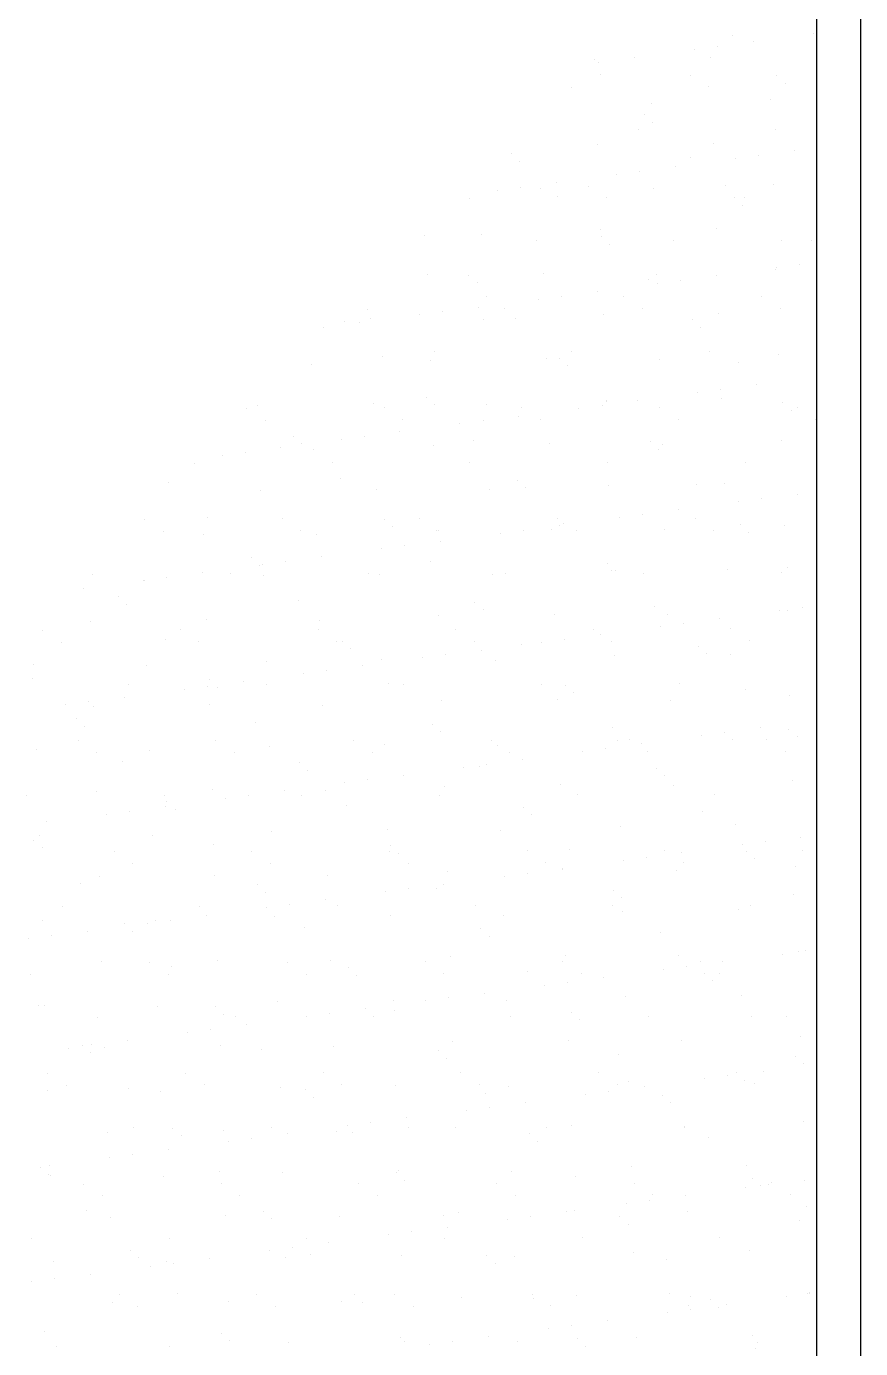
# Model space of a CAD drawing. Header units: inches. Extents: x 8.4 to 50.9, y 14.4 to 39.2.
# Drawn here: x 10.3591 to 10.4534, y 26.0485 to 26.198 of the extents above; entities that cross this region are included whole.
import ezdxf

# ---------------------------------------------------------------- set-up
doc = ezdxf.new("R2010")
doc.units = ezdxf.units.IN
doc.header["$MEASUREMENT"] = 0
doc.layers.add('02', color=2, linetype='Continuous')

msp = doc.modelspace()

# ---------------------------------------------------------------- linework, layer by layer
at = {"layer": '02'}
for p, q in [((10.4534, 26.848), (10.4534, 25.7465)), ((10.4484, 26.34505), (10.4484, 25.7515)), ((10.43896, 26.197), (10.43896, 26.197)), ((10.44131, 26.1963), (10.44131, 26.1963)), ((10.4481, 26.19719), (10.4481, 26.19719)), ((10.42335, 26.19432), (10.42335, 26.19432)), ((10.42785, 26.19452), (10.42785, 26.19452)), ((10.43464, 26.19542), (10.43464, 26.19542)), ((10.43644, 26.19449), (10.43644, 26.19449)), ((10.43724, 26.19576), (10.43724, 26.19576)), ((10.42378, 26.19399), (10.42378, 26.19399)), ((10.42393, 26.19261), (10.42393, 26.19261)), ((10.43412, 26.19255), (10.43412, 26.19255)), ((10.44394, 26.19244), (10.44394, 26.19244)), ((10.44486, 26.1916), (10.44486, 26.1916)), ((10.42066, 26.19118), (10.42066, 26.19118)), ((10.43623, 26.19121), (10.43623, 26.19121)), ((10.4432, 26.1898), (10.4432, 26.1898)), ((10.4297, 26.18931), (10.4297, 26.18931)), ((10.42891, 26.18805), (10.42891, 26.18805)), ((10.42983, 26.18721), (10.42983, 26.18721)), ((10.42825, 26.18634), (10.42825, 26.18634)), ((10.44382, 26.18637), (10.44382, 26.18637)), ((10.42367, 26.18469), (10.42367, 26.18469)), ((10.43675, 26.18485), (10.43675, 26.18485)), ((10.44592, 26.18396), (10.44592, 26.18396)), ((10.41388, 26.18366), (10.41388, 26.18366)), ((10.4148, 26.18282), (10.4148, 26.18282)), ((10.43418, 26.18322), (10.43418, 26.18322)), ((10.43925, 26.18308), (10.43925, 26.18308)), ((10.44185, 26.18342), (10.44185, 26.18342)), ((10.42579, 26.18131), (10.42579, 26.18131)), ((10.42839, 26.18165), (10.42839, 26.18165)), ((10.43246, 26.18219), (10.43246, 26.18219)), ((10.41233, 26.17954), (10.41233, 26.17954)), ((10.41494, 26.17988), (10.41494, 26.17988)), ((10.41722, 26.17974), (10.41722, 26.17974)), ((10.419, 26.18041), (10.419, 26.18041)), ((10.42259, 26.18), (10.42259, 26.18)), ((10.43001, 26.17968), (10.43001, 26.17968)), ((10.43816, 26.18003), (10.43816, 26.18003)), ((10.44352, 26.18017), (10.44352, 26.18017)), ((10.40912, 26.17863), (10.40912, 26.17863)), ((10.41915, 26.17883), (10.41915, 26.17883)), ((10.42469, 26.17866), (10.42469, 26.17866)), ((10.43916, 26.17866), (10.43916, 26.17866)), ((10.44026, 26.17869), (10.44026, 26.17869)), ((10.44008, 26.17782), (10.44008, 26.17782)), ((10.42398, 26.17505), (10.42398, 26.17505)), ((10.43707, 26.17522), (10.43707, 26.17522)), ((10.40412, 26.17445), (10.40412, 26.17445)), ((10.41048, 26.17457), (10.41048, 26.17457)), ((10.41671, 26.1738), (10.41671, 26.1738)), ((10.42412, 26.17427), (10.42412, 26.17427)), ((10.42505, 26.17343), (10.42505, 26.17343)), ((10.43228, 26.17382), (10.43228, 26.17382)), ((10.44443, 26.17383), (10.44443, 26.17383)), ((10.44785, 26.17385), (10.44785, 26.17385)), ((10.44383, 26.17053), (10.44383, 26.17053)), ((10.44386, 26.17074), (10.44386, 26.17074)), ((10.44646, 26.17108), (10.44646, 26.17108)), ((10.40445, 26.16994), (10.40445, 26.16994)), ((10.40909, 26.16989), (10.40909, 26.16989)), ((10.41002, 26.16904), (10.41002, 26.16904)), ((10.41754, 26.17011), (10.41754, 26.17011)), ((10.4294, 26.16944), (10.4294, 26.16944)), ((10.43033, 26.17005), (10.43033, 26.17005)), ((10.4304, 26.16897), (10.4304, 26.16897)), ((10.433, 26.16931), (10.433, 26.16931)), ((10.43707, 26.16985), (10.43707, 26.16985)), ((10.41105, 26.16745), (10.41105, 26.16745)), ((10.41955, 26.16754), (10.41955, 26.16754)), ((10.42361, 26.16807), (10.42361, 26.16807)), ((10.42662, 26.16748), (10.42662, 26.16748)), ((10.44219, 26.16751), (10.44219, 26.16751)), ((10.39759, 26.16608), (10.39759, 26.16608)), ((10.41015, 26.1663), (10.41015, 26.1663)), ((10.41316, 26.16611), (10.41316, 26.16611)), ((10.41694, 26.1672), (10.41694, 26.1672)), ((10.42873, 26.16614), (10.42873, 26.16614)), ((10.4443, 26.16617), (10.4443, 26.16617)), ((10.39499, 26.16465), (10.39499, 26.16465)), ((10.39669, 26.16453), (10.39669, 26.16453)), ((10.398, 26.16499), (10.398, 26.16499)), ((10.40348, 26.16543), (10.40348, 26.16543)), ((10.40609, 26.16577), (10.40609, 26.16577)), ((10.41079, 26.16493), (10.41079, 26.16493)), ((10.41437, 26.16505), (10.41437, 26.16505)), ((10.4243, 26.16542), (10.4243, 26.16542)), ((10.43437, 26.16488), (10.43437, 26.16488)), ((10.43738, 26.16559), (10.43738, 26.16559)), ((10.39263, 26.164), (10.39263, 26.164)), ((10.43529, 26.16404), (10.43529, 26.16404)), ((10.39934, 26.16067), (10.39934, 26.16067)), ((10.40476, 26.16031), (10.40476, 26.16031)), ((10.40518, 26.16125), (10.40518, 26.16125)), ((10.41785, 26.16047), (10.41785, 26.16047)), ((10.41934, 26.16049), (10.41934, 26.16049)), ((10.42075, 26.16128), (10.42075, 26.16128)), ((10.43064, 26.16041), (10.43064, 26.16041)), ((10.43632, 26.1613), (10.43632, 26.1613)), ((10.43964, 26.16005), (10.43964, 26.16005)), ((10.44414, 26.1609), (10.44414, 26.1609)), ((10.39126, 26.15982), (10.39126, 26.15982)), ((10.42026, 26.15965), (10.42026, 26.15965)), ((10.43761, 26.15697), (10.43761, 26.15697)), ((10.44168, 26.15751), (10.44168, 26.15751)), ((10.40431, 26.15611), (10.40431, 26.15611)), ((10.42461, 26.15579), (10.42461, 26.15579)), ((10.42461, 26.15566), (10.42461, 26.15566)), ((10.42822, 26.15574), (10.42822, 26.15574)), ((10.43501, 26.15663), (10.43501, 26.15663)), ((10.4377, 26.15595), (10.4377, 26.15595)), ((10.44462, 26.15549), (10.44462, 26.15549)), ((10.38395, 26.15488), (10.38395, 26.15488)), ((10.38523, 26.15519), (10.38523, 26.15519)), ((10.39832, 26.15536), (10.39832, 26.15536)), ((10.39952, 26.15491), (10.39952, 26.15491)), ((10.40523, 26.15526), (10.40523, 26.15526)), ((10.41111, 26.1553), (10.41111, 26.1553)), ((10.41476, 26.15396), (10.41476, 26.15396)), ((10.41509, 26.15493), (10.41509, 26.15493)), ((10.42155, 26.15486), (10.42155, 26.15486)), ((10.42416, 26.1552), (10.42416, 26.1552)), ((10.43066, 26.15496), (10.43066, 26.15496)), ((10.44554, 26.15465), (10.44554, 26.15465)), ((10.44623, 26.15499), (10.44623, 26.15499)), ((10.38606, 26.15353), (10.38606, 26.15353)), ((10.40163, 26.15356), (10.40163, 26.15356)), ((10.40809, 26.15309), (10.40809, 26.15309)), ((10.4107, 26.15343), (10.4107, 26.15343)), ((10.4172, 26.15359), (10.4172, 26.15359)), ((10.43277, 26.15362), (10.43277, 26.15362)), ((10.44834, 26.15365), (10.44834, 26.15365)), ((10.38928, 26.15172), (10.38928, 26.15172)), ((10.39464, 26.15131), (10.39464, 26.15131)), ((10.39724, 26.15166), (10.39724, 26.15166)), ((10.4013, 26.15219), (10.4013, 26.15219)), ((10.40958, 26.15128), (10.40958, 26.15128)), ((10.42959, 26.1511), (10.42959, 26.1511)), ((10.44446, 26.15126), (10.44446, 26.15126)), ((10.38118, 26.14954), (10.38118, 26.14954)), ((10.38378, 26.14989), (10.38378, 26.14989)), ((10.38784, 26.15042), (10.38784, 26.15042)), ((10.3902, 26.15087), (10.3902, 26.15087)), ((10.39157, 26.15019), (10.39157, 26.15019)), ((10.40508, 26.15067), (10.40508, 26.15067)), ((10.41816, 26.15084), (10.41816, 26.15084)), ((10.43051, 26.15026), (10.43051, 26.15026)), ((10.43096, 26.15078), (10.43096, 26.15078)), ((10.37808, 26.14867), (10.37808, 26.14867)), ((10.39365, 26.1487), (10.39365, 26.1487)), ((10.40922, 26.14873), (10.40922, 26.14873)), ((10.42479, 26.14875), (10.42479, 26.14875)), ((10.44036, 26.14878), (10.44036, 26.14878)), ((10.37517, 26.14648), (10.37517, 26.14648)), ((10.39455, 26.14689), (10.39455, 26.14689)), ((10.41456, 26.14672), (10.41456, 26.14672)), ((10.38554, 26.14556), (10.38554, 26.14556)), ((10.39863, 26.14573), (10.39863, 26.14573)), ((10.41142, 26.14566), (10.41142, 26.14566)), ((10.41548, 26.14587), (10.41548, 26.14587)), ((10.42493, 26.14615), (10.42493, 26.14615)), ((10.43486, 26.14627), (10.43486, 26.14627)), ((10.43801, 26.14632), (10.43801, 26.14632)), ((10.44629, 26.14517), (10.44629, 26.14517)), ((10.43962, 26.14429), (10.43962, 26.14429)), ((10.44222, 26.14463), (10.44222, 26.14463)), ((10.37242, 26.14233), (10.37242, 26.14233)), ((10.37952, 26.1425), (10.37952, 26.1425)), ((10.38799, 26.14236), (10.38799, 26.14236)), ((10.39953, 26.14233), (10.39953, 26.14233)), ((10.40356, 26.14239), (10.40356, 26.14239)), ((10.41913, 26.14241), (10.41913, 26.14241)), ((10.42616, 26.14252), (10.42616, 26.14252)), ((10.42877, 26.14286), (10.42877, 26.14286)), ((10.43283, 26.1434), (10.43283, 26.1434)), ((10.4347, 26.14244), (10.4347, 26.14244)), ((10.37453, 26.14099), (10.37453, 26.14099)), ((10.3791, 26.14061), (10.3791, 26.14061)), ((10.3901, 26.14101), (10.3901, 26.14101)), ((10.39189, 26.14055), (10.39189, 26.14055)), ((10.40045, 26.14148), (10.40045, 26.14148)), ((10.40539, 26.14104), (10.40539, 26.14104)), ((10.40567, 26.14104), (10.40567, 26.14104)), ((10.4127, 26.14075), (10.4127, 26.14075)), ((10.41531, 26.14109), (10.41531, 26.14109)), ((10.41848, 26.14121), (10.41848, 26.14121)), ((10.41937, 26.14163), (10.41937, 26.14163)), ((10.41983, 26.14188), (10.41983, 26.14188)), ((10.42124, 26.14107), (10.42124, 26.14107)), ((10.43127, 26.14114), (10.43127, 26.14114)), ((10.43681, 26.1411), (10.43681, 26.1411)), ((10.43984, 26.14171), (10.43984, 26.14171)), ((10.44076, 26.14087), (10.44076, 26.14087)), ((10.44477, 26.14163), (10.44477, 26.14163)), ((10.39925, 26.13898), (10.39925, 26.13898)), ((10.40185, 26.13932), (10.40185, 26.13932)), ((10.40591, 26.13985), (10.40591, 26.13985)), ((10.3845, 26.13794), (10.3845, 26.13794)), ((10.38839, 26.13755), (10.38839, 26.13755)), ((10.39245, 26.13808), (10.39245, 26.13808)), ((10.4048, 26.1375), (10.4048, 26.1375)), ((10.36655, 26.13612), (10.36655, 26.13612)), ((10.379, 26.13631), (10.379, 26.13631)), ((10.38212, 26.13615), (10.38212, 26.13615)), ((10.38542, 26.13709), (10.38542, 26.13709)), ((10.38579, 26.1372), (10.38579, 26.1372)), ((10.39769, 26.13618), (10.39769, 26.13618)), ((10.39895, 26.13609), (10.39895, 26.13609)), ((10.41174, 26.13603), (10.41174, 26.13603)), ((10.41326, 26.13621), (10.41326, 26.13621)), ((10.42481, 26.13732), (10.42481, 26.13732)), ((10.42524, 26.13652), (10.42524, 26.13652)), ((10.42573, 26.13648), (10.42573, 26.13648)), ((10.42883, 26.13623), (10.42883, 26.13623)), ((10.43833, 26.13668), (10.43833, 26.13668)), ((10.4444, 26.13626), (10.4444, 26.13626)), ((10.44511, 26.13688), (10.44511, 26.13688)), ((10.36554, 26.13454), (10.36554, 26.13454)), ((10.37233, 26.13543), (10.37233, 26.13543)), ((10.37235, 26.13544), (10.37235, 26.13544)), ((10.37493, 26.13577), (10.37493, 26.13577)), ((10.38586, 26.13592), (10.38586, 26.13592)), ((10.36947, 26.13355), (10.36947, 26.13355)), ((10.38977, 26.13311), (10.38977, 26.13311)), ((10.37039, 26.13271), (10.37039, 26.13271)), ((10.40978, 26.13294), (10.40978, 26.13294)), ((10.4107, 26.13209), (10.4107, 26.13209)), ((10.41879, 26.13157), (10.41879, 26.13157)), ((10.43008, 26.13249), (10.43008, 26.13249)), ((10.43159, 26.13151), (10.43159, 26.13151)), ((10.44423, 26.13195), (10.44423, 26.13195)), ((10.44509, 26.132), (10.44509, 26.132)), ((10.44683, 26.1323), (10.44683, 26.1323)), ((10.36632, 26.13081), (10.36632, 26.13081)), ((10.37941, 26.13098), (10.37941, 26.13098)), ((10.3922, 26.13092), (10.3922, 26.13092)), ((10.40571, 26.1314), (10.40571, 26.1314)), ((10.43077, 26.13018), (10.43077, 26.13018)), ((10.43338, 26.13052), (10.43338, 26.13052)), ((10.43744, 26.13106), (10.43744, 26.13106)), ((10.36088, 26.12978), (10.36088, 26.12978)), ((10.37474, 26.12872), (10.37474, 26.12872)), ((10.37645, 26.12981), (10.37645, 26.12981)), ((10.39203, 26.12984), (10.39203, 26.12984)), ((10.39413, 26.12849), (10.39413, 26.12849)), ((10.39475, 26.12855), (10.39475, 26.12855)), ((10.4076, 26.12986), (10.4076, 26.12986)), ((10.4097, 26.12852), (10.4097, 26.12852)), ((10.41992, 26.12875), (10.41992, 26.12875)), ((10.42317, 26.12989), (10.42317, 26.12989)), ((10.42398, 26.12929), (10.42398, 26.12929)), ((10.42528, 26.12855), (10.42528, 26.12855)), ((10.43874, 26.12992), (10.43874, 26.12992)), ((10.44085, 26.12858), (10.44085, 26.12858)), ((10.36299, 26.12844), (10.36299, 26.12844)), ((10.37856, 26.12846), (10.37856, 26.12846)), ((10.39567, 26.1277), (10.39567, 26.1277)), ((10.41052, 26.12751), (10.41052, 26.12751)), ((10.41505, 26.12811), (10.41505, 26.12811)), ((10.41731, 26.12841), (10.41731, 26.12841)), ((10.43506, 26.12793), (10.43506, 26.12793)), ((10.43598, 26.12709), (10.43598, 26.12709)), ((10.43864, 26.12705), (10.43864, 26.12705)), ((10.35988, 26.12587), (10.35988, 26.12587)), ((10.37267, 26.1258), (10.37267, 26.1258)), ((10.38617, 26.12629), (10.38617, 26.12629)), ((10.39706, 26.12574), (10.39706, 26.12574)), ((10.39926, 26.12646), (10.39926, 26.12646)), ((10.40386, 26.12664), (10.40386, 26.12664)), ((10.40646, 26.12698), (10.40646, 26.12698)), ((10.41205, 26.1264), (10.41205, 26.1264)), ((10.42556, 26.12688), (10.42556, 26.12688)), ((10.35971, 26.12433), (10.35971, 26.12433)), ((10.37972, 26.12416), (10.37972, 26.12416)), ((10.3904, 26.12486), (10.3904, 26.12486)), ((10.393, 26.12521), (10.393, 26.12521)), ((10.37058, 26.1236), (10.37058, 26.1236)), ((10.37694, 26.12309), (10.37694, 26.12309)), ((10.37954, 26.12344), (10.37954, 26.12344)), ((10.38064, 26.12332), (10.38064, 26.12332)), ((10.38361, 26.12397), (10.38361, 26.12397)), ((10.38615, 26.12363), (10.38615, 26.12363)), ((10.40002, 26.12372), (10.40002, 26.12372)), ((10.40172, 26.12366), (10.40172, 26.12366)), ((10.4173, 26.12369), (10.4173, 26.12369)), ((10.42003, 26.12355), (10.42003, 26.12355)), ((10.42095, 26.1227), (10.42095, 26.1227)), ((10.43287, 26.12371), (10.43287, 26.12371)), ((10.44033, 26.1231), (10.44033, 26.1231)), ((10.36348, 26.12132), (10.36348, 26.12132)), ((10.36608, 26.12166), (10.36608, 26.12166)), ((10.36664, 26.12118), (10.36664, 26.12118)), ((10.37015, 26.1222), (10.37015, 26.1222)), ((10.37973, 26.12134), (10.37973, 26.12134)), ((10.39252, 26.12128), (10.39252, 26.12128)), ((10.40602, 26.12177), (10.40602, 26.12177)), ((10.41911, 26.12194), (10.41911, 26.12194)), ((10.4319, 26.12188), (10.4319, 26.12188)), ((10.4454, 26.12236), (10.4454, 26.12236)), ((10.36469, 26.11977), (10.36469, 26.11977)), ((10.36561, 26.11893), (10.36561, 26.11893)), ((10.38499, 26.11933), (10.38499, 26.11933)), ((10.405, 26.11916), (10.405, 26.11916)), ((10.40592, 26.11831), (10.40592, 26.11831)), ((10.4253, 26.11872), (10.4253, 26.11872)), ((10.43799, 26.11818), (10.43799, 26.11818)), ((10.44205, 26.11872), (10.44205, 26.11872)), ((10.4453, 26.11854), (10.4453, 26.11854)), ((10.36492, 26.11726), (10.36492, 26.11726)), ((10.38049, 26.11729), (10.38049, 26.11729)), ((10.38649, 26.11666), (10.38649, 26.11666)), ((10.39606, 26.11732), (10.39606, 26.11732)), ((10.39958, 26.11682), (10.39958, 26.11682)), ((10.41163, 26.11734), (10.41163, 26.11734)), ((10.41237, 26.11676), (10.41237, 26.11676)), ((10.42587, 26.11725), (10.42587, 26.11725)), ((10.42721, 26.11737), (10.42721, 26.11737)), ((10.42859, 26.11695), (10.42859, 26.11695)), ((10.43538, 26.11784), (10.43538, 26.11784)), ((10.43896, 26.11742), (10.43896, 26.11742)), ((10.44278, 26.1174), (10.44278, 26.1174)), ((10.44623, 26.1177), (10.44623, 26.1177)), ((10.36019, 26.11623), (10.36019, 26.11623)), ((10.36703, 26.11592), (10.36703, 26.11592)), ((10.37298, 26.11617), (10.37298, 26.11617)), ((10.3826, 26.11594), (10.3826, 26.11594)), ((10.39817, 26.11597), (10.39817, 26.11597)), ((10.41374, 26.116), (10.41374, 26.116)), ((10.41513, 26.11518), (10.41513, 26.11518)), ((10.42192, 26.11607), (10.42192, 26.11607)), ((10.42453, 26.11641), (10.42453, 26.11641)), ((10.42931, 26.11603), (10.42931, 26.11603)), ((10.44488, 26.11606), (10.44488, 26.11606)), ((10.36996, 26.11494), (10.36996, 26.11494)), ((10.38996, 26.11477), (10.38996, 26.11477)), ((10.39089, 26.11392), (10.39089, 26.11392)), ((10.40847, 26.1143), (10.40847, 26.1143)), ((10.41027, 26.11433), (10.41027, 26.11433)), ((10.41107, 26.11464), (10.41107, 26.11464)), ((10.43027, 26.11415), (10.43027, 26.11415)), ((10.39501, 26.11253), (10.39501, 26.11253)), ((10.39761, 26.11287), (10.39761, 26.11287)), ((10.40167, 26.1134), (10.40167, 26.1134)), ((10.40634, 26.11214), (10.40634, 26.11214)), ((10.41942, 26.1123), (10.41942, 26.1123)), ((10.4312, 26.11331), (10.4312, 26.11331)), ((10.43222, 26.11224), (10.43222, 26.11224)), ((10.44572, 26.11273), (10.44572, 26.11273)), ((10.35905, 26.11105), (10.35905, 26.11105)), ((10.36695, 26.11154), (10.36695, 26.11154)), ((10.37462, 26.11108), (10.37462, 26.11108)), ((10.38004, 26.11171), (10.38004, 26.11171)), ((10.38155, 26.11075), (10.38155, 26.11075)), ((10.38415, 26.1111), (10.38415, 26.1111)), ((10.38822, 26.11163), (10.38822, 26.11163)), ((10.39019, 26.11111), (10.39019, 26.11111)), ((10.39283, 26.11165), (10.39283, 26.11165)), ((10.40576, 26.11114), (10.40576, 26.11114)), ((10.42133, 26.11117), (10.42133, 26.11117)), ((10.4369, 26.11119), (10.4369, 26.11119)), ((10.37069, 26.10932), (10.37069, 26.10932)), ((10.37476, 26.10986), (10.37476, 26.10986)), ((10.37493, 26.11038), (10.37493, 26.11038)), ((10.37586, 26.10954), (10.37586, 26.10954)), ((10.39524, 26.10994), (10.39524, 26.10994)), ((10.41524, 26.10977), (10.41524, 26.10977)), ((10.43555, 26.10932), (10.43555, 26.10932)), ((10.3613, 26.10809), (10.3613, 26.10809)), ((10.36809, 26.10898), (10.36809, 26.10898)), ((10.41616, 26.10892), (10.41616, 26.10892)), ((10.42619, 26.10761), (10.42619, 26.10761)), ((10.43927, 26.10778), (10.43927, 26.10778)), ((10.36051, 26.1066), (10.36051, 26.1066)), ((10.3733, 26.10654), (10.3733, 26.10654)), ((10.3868, 26.10702), (10.3868, 26.10702)), ((10.39989, 26.10719), (10.39989, 26.10719)), ((10.41268, 26.10713), (10.41268, 26.10713)), ((10.44666, 26.10638), (10.44666, 26.10638)), ((10.3599, 26.10599), (10.3599, 26.10599)), ((10.36082, 26.10515), (10.36082, 26.10515)), ((10.36896, 26.10474), (10.36896, 26.10474)), ((10.38021, 26.10555), (10.38021, 26.10555)), ((10.38453, 26.10477), (10.38453, 26.10477)), ((10.4001, 26.1048), (10.4001, 26.1048)), ((10.40021, 26.10538), (10.40021, 26.10538)), ((10.41567, 26.10482), (10.41567, 26.10482)), ((10.42051, 26.10494), (10.42051, 26.10494)), ((10.43124, 26.10485), (10.43124, 26.10485)), ((10.4332, 26.10461), (10.4332, 26.10461)), ((10.43999, 26.1055), (10.43999, 26.1055)), ((10.44052, 26.10476), (10.44052, 26.10476)), ((10.4426, 26.10585), (10.4426, 26.10585)), ((10.44681, 26.10488), (10.44681, 26.10488)), ((10.37107, 26.1034), (10.37107, 26.1034)), ((10.38664, 26.10342), (10.38664, 26.10342)), ((10.40113, 26.10453), (10.40113, 26.10453)), ((10.40221, 26.10345), (10.40221, 26.10345)), ((10.41778, 26.10348), (10.41778, 26.10348)), ((10.42653, 26.10373), (10.42653, 26.10373)), ((10.42914, 26.10407), (10.42914, 26.10407)), ((10.43335, 26.10351), (10.43335, 26.10351)), ((10.44144, 26.10392), (10.44144, 26.10392)), ((10.44603, 26.10309), (10.44603, 26.10309)), ((10.36727, 26.10191), (10.36727, 26.10191)), ((10.38036, 26.10208), (10.38036, 26.10208)), ((10.39315, 26.10202), (10.39315, 26.10202)), ((10.40665, 26.1025), (10.40665, 26.1025)), ((10.41308, 26.10196), (10.41308, 26.10196)), ((10.41568, 26.1023), (10.41568, 26.1023)), ((10.41974, 26.10284), (10.41974, 26.10284)), ((10.41974, 26.10267), (10.41974, 26.10267)), ((10.43253, 26.10261), (10.43253, 26.10261)), ((10.36517, 26.10116), (10.36517, 26.10116)), ((10.38518, 26.10099), (10.38518, 26.10099)), ((10.3861, 26.10015), (10.3861, 26.10015)), ((10.39962, 26.10019), (10.39962, 26.10019)), ((10.40222, 26.10053), (10.40222, 26.10053)), ((10.40548, 26.10055), (10.40548, 26.10055)), ((10.40628, 26.10107), (10.40628, 26.10107)), ((10.42549, 26.10038), (10.42549, 26.10038)), ((10.38876, 26.09876), (10.38876, 26.09876)), ((10.39283, 26.09929), (10.39283, 26.09929)), ((10.4098, 26.09862), (10.4098, 26.09862)), ((10.42537, 26.09864), (10.42537, 26.09864)), ((10.42641, 26.09953), (10.42641, 26.09953)), ((10.44094, 26.09867), (10.44094, 26.09867)), ((10.44579, 26.09993), (10.44579, 26.09993)), ((10.36309, 26.09853), (10.36309, 26.09853)), ((10.37866, 26.09856), (10.37866, 26.09856)), ((10.37937, 26.09752), (10.37937, 26.09752)), ((10.38616, 26.09842), (10.38616, 26.09842)), ((10.38712, 26.09739), (10.38712, 26.09739)), ((10.39423, 26.09859), (10.39423, 26.09859)), ((10.40021, 26.09756), (10.40021, 26.09756)), ((10.413, 26.09749), (10.413, 26.09749)), ((10.4265, 26.09798), (10.4265, 26.09798)), ((10.43959, 26.09815), (10.43959, 26.09815)), ((10.36082, 26.09696), (10.36082, 26.09696)), ((10.36591, 26.09575), (10.36591, 26.09575)), ((10.37015, 26.0966), (10.37015, 26.0966)), ((10.37107, 26.09576), (10.37107, 26.09576)), ((10.3727, 26.09664), (10.3727, 26.09664)), ((10.37361, 26.0969), (10.37361, 26.0969)), ((10.3753, 26.09699), (10.3753, 26.09699)), ((10.39045, 26.09616), (10.39045, 26.09616)), ((10.41046, 26.09599), (10.41046, 26.09599)), ((10.35924, 26.09487), (10.35924, 26.09487)), ((10.36184, 26.09521), (10.36184, 26.09521)), ((10.41138, 26.09514), (10.41138, 26.09514)), ((10.43076, 26.09555), (10.43076, 26.09555)), ((10.40697, 26.09287), (10.40697, 26.09287)), ((10.42005, 26.09303), (10.42005, 26.09303)), ((10.43285, 26.09297), (10.43285, 26.09297)), ((10.4446, 26.09316), (10.4446, 26.09316)), ((10.44635, 26.09346), (10.44635, 26.09346)), ((10.44721, 26.09351), (10.44721, 26.09351)), ((10.36758, 26.09228), (10.36758, 26.09228)), ((10.373, 26.09222), (10.373, 26.09222)), ((10.37542, 26.09177), (10.37542, 26.09177)), ((10.38067, 26.09244), (10.38067, 26.09244)), ((10.38857, 26.09225), (10.38857, 26.09225)), ((10.39346, 26.09238), (10.39346, 26.09238)), ((10.39543, 26.0916), (10.39543, 26.0916)), ((10.40414, 26.09227), (10.40414, 26.09227)), ((10.41573, 26.09116), (10.41573, 26.09116)), ((10.41971, 26.0923), (10.41971, 26.0923)), ((10.43114, 26.09139), (10.43114, 26.09139)), ((10.43375, 26.09173), (10.43375, 26.09173)), ((10.43528, 26.09233), (10.43528, 26.09233)), ((10.43781, 26.09227), (10.43781, 26.09227)), ((10.35954, 26.09085), (10.35954, 26.09085)), ((10.37511, 26.09087), (10.37511, 26.09087)), ((10.39068, 26.0909), (10.39068, 26.0909)), ((10.39635, 26.09075), (10.39635, 26.09075)), ((10.40625, 26.09093), (10.40625, 26.09093)), ((10.42029, 26.08996), (10.42029, 26.08996)), ((10.42182, 26.09096), (10.42182, 26.09096)), ((10.42435, 26.0905), (10.42435, 26.0905)), ((10.43574, 26.09099), (10.43574, 26.09099)), ((10.43666, 26.09014), (10.43666, 26.09014)), ((10.43739, 26.09099), (10.43739, 26.09099)), ((10.40683, 26.08819), (10.40683, 26.08819)), ((10.41089, 26.08873), (10.41089, 26.08873)), ((10.41769, 26.08962), (10.41769, 26.08962)), ((10.42682, 26.08835), (10.42682, 26.08835)), ((10.4399, 26.08851), (10.4399, 26.08851)), ((10.36039, 26.08738), (10.36039, 26.08738)), ((10.36114, 26.08733), (10.36114, 26.08733)), ((10.37393, 26.08727), (10.37393, 26.08727)), ((10.3804, 26.08721), (10.3804, 26.08721)), ((10.38743, 26.08775), (10.38743, 26.08775)), ((10.39744, 26.08695), (10.39744, 26.08695)), ((10.40052, 26.08792), (10.40052, 26.08792)), ((10.4007, 26.08677), (10.4007, 26.08677)), ((10.40423, 26.08785), (10.40423, 26.08785)), ((10.41331, 26.08786), (10.41331, 26.08786)), ((10.36713, 26.08601), (10.36713, 26.08601)), ((10.38132, 26.08637), (10.38132, 26.08637)), ((10.3827, 26.08604), (10.3827, 26.08604)), ((10.38398, 26.08518), (10.38398, 26.08518)), ((10.39077, 26.08608), (10.39077, 26.08608)), ((10.39337, 26.08642), (10.39337, 26.08642)), ((10.39827, 26.08607), (10.39827, 26.08607)), ((10.41384, 26.0861), (10.41384, 26.0861)), ((10.42071, 26.0866), (10.42071, 26.0866)), ((10.42163, 26.08575), (10.42163, 26.08575)), ((10.42941, 26.08612), (10.42941, 26.08612)), ((10.44101, 26.08615), (10.44101, 26.08615)), ((10.44498, 26.08615), (10.44498, 26.08615)), ((10.37731, 26.0843), (10.37731, 26.0843)), ((10.37991, 26.08465), (10.37991, 26.08465)), ((10.44666, 26.08383), (10.44666, 26.08383)), ((10.36385, 26.08253), (10.36385, 26.08253)), ((10.36537, 26.08282), (10.36537, 26.08282)), ((10.36645, 26.08288), (10.36645, 26.08288)), ((10.3679, 26.08264), (10.3679, 26.08264)), ((10.37052, 26.08341), (10.37052, 26.08341)), ((10.38099, 26.08281), (10.38099, 26.08281)), ((10.38567, 26.08238), (10.38567, 26.08238)), ((10.39378, 26.08275), (10.39378, 26.08275)), ((10.40568, 26.08221), (10.40568, 26.08221)), ((10.40728, 26.08323), (10.40728, 26.08323)), ((10.42037, 26.0834), (10.42037, 26.0834)), ((10.43316, 26.08334), (10.43316, 26.08334)), ((10.36629, 26.08198), (10.36629, 26.08198)), ((10.4066, 26.08136), (10.4066, 26.08136)), ((10.42598, 26.08177), (10.42598, 26.08177)), ((10.44599, 26.08159), (10.44599, 26.08159)), ((10.44691, 26.08075), (10.44691, 26.08075)), ((10.36147, 26.07967), (10.36147, 26.07967)), ((10.37704, 26.0797), (10.37704, 26.0797)), ((10.39261, 26.07973), (10.39261, 26.07973)), ((10.40818, 26.07975), (10.40818, 26.07975)), ((10.42375, 26.07978), (10.42375, 26.07978)), ((10.43836, 26.0794), (10.43836, 26.0794)), ((10.43932, 26.07981), (10.43932, 26.07981)), ((10.44242, 26.07993), (10.44242, 26.07993)), ((10.36145, 26.0777), (10.36145, 26.0777)), ((10.36357, 26.07833), (10.36357, 26.07833)), ((10.37064, 26.07799), (10.37064, 26.07799)), ((10.37915, 26.07835), (10.37915, 26.07835)), ((10.38775, 26.07812), (10.38775, 26.07812)), ((10.39065, 26.07782), (10.39065, 26.07782)), ((10.39472, 26.07838), (10.39472, 26.07838)), ((10.40084, 26.07829), (10.40084, 26.07829)), ((10.41029, 26.07841), (10.41029, 26.07841)), ((10.41363, 26.07823), (10.41363, 26.07823)), ((10.42586, 26.07844), (10.42586, 26.07844)), ((10.42713, 26.07871), (10.42713, 26.07871)), ((10.42896, 26.07816), (10.42896, 26.07816)), ((10.43575, 26.07905), (10.43575, 26.07905)), ((10.44022, 26.07888), (10.44022, 26.07888)), ((10.44143, 26.07847), (10.44143, 26.07847)), ((10.37424, 26.07763), (10.37424, 26.07763)), ((10.39157, 26.07698), (10.39157, 26.07698)), ((10.41095, 26.07738), (10.41095, 26.07738)), ((10.4155, 26.07639), (10.4155, 26.07639)), ((10.4223, 26.07728), (10.4223, 26.07728)), ((10.4249, 26.07762), (10.4249, 26.07762)), ((10.43096, 26.07721), (10.43096, 26.07721)), ((10.43188, 26.07636), (10.43188, 26.07636)), ((10.40884, 26.07551), (10.40884, 26.07551)), ((10.41144, 26.07585), (10.41144, 26.07585)), ((10.37117, 26.07349), (10.37117, 26.07349)), ((10.37562, 26.07343), (10.37562, 26.07343)), ((10.38674, 26.07352), (10.38674, 26.07352)), ((10.39538, 26.07374), (10.39538, 26.07374)), ((10.39798, 26.07408), (10.39798, 26.07408)), ((10.40204, 26.07462), (10.40204, 26.07462)), ((10.40231, 26.07355), (10.40231, 26.07355)), ((10.4076, 26.0736), (10.4076, 26.0736)), ((10.41788, 26.07358), (10.41788, 26.07358)), ((10.42068, 26.07377), (10.42068, 26.07377)), ((10.43345, 26.0736), (10.43345, 26.0736)), ((10.43348, 26.0737), (10.43348, 26.0737)), ((10.44698, 26.07419), (10.44698, 26.07419)), ((10.36821, 26.07301), (10.36821, 26.07301)), ((10.37654, 26.07259), (10.37654, 26.07259)), ((10.3813, 26.07317), (10.3813, 26.07317)), ((10.38192, 26.07197), (10.38192, 26.07197)), ((10.38452, 26.07231), (10.38452, 26.07231)), ((10.38859, 26.07284), (10.38859, 26.07284)), ((10.39409, 26.07311), (10.39409, 26.07311)), ((10.39592, 26.07299), (10.39592, 26.07299)), ((10.41593, 26.07282), (10.41593, 26.07282)), ((10.41685, 26.07197), (10.41685, 26.07197)), ((10.43623, 26.07238), (10.43623, 26.07238)), ((10.36846, 26.07019), (10.36846, 26.07019)), ((10.37106, 26.07054), (10.37106, 26.07054)), ((10.37513, 26.07107), (10.37513, 26.07107)), ((10.36059, 26.06904), (10.36059, 26.06904)), ((10.36167, 26.0693), (10.36167, 26.0693)), ((10.42745, 26.06908), (10.42745, 26.06908)), ((10.44053, 26.06925), (10.44053, 26.06925)), ((10.36151, 26.0682), (10.36151, 26.0682)), ((10.36177, 26.06806), (10.36177, 26.06806)), ((10.37456, 26.068), (10.37456, 26.068)), ((10.38089, 26.0686), (10.38089, 26.0686)), ((10.38806, 26.06849), (10.38806, 26.06849)), ((10.39665, 26.06721), (10.39665, 26.06721)), ((10.4009, 26.06843), (10.4009, 26.06843)), ((10.40115, 26.06865), (10.40115, 26.06865)), ((10.40182, 26.06758), (10.40182, 26.06758)), ((10.41222, 26.06723), (10.41222, 26.06723)), ((10.41394, 26.06859), (10.41394, 26.06859)), ((10.4212, 26.06799), (10.4212, 26.06799)), ((10.42779, 26.06726), (10.42779, 26.06726)), ((10.44121, 26.06782), (10.44121, 26.06782)), ((10.44336, 26.06729), (10.44336, 26.06729)), ((10.44703, 26.06759), (10.44703, 26.06759)), ((10.3655, 26.06715), (10.3655, 26.06715)), ((10.36761, 26.06581), (10.36761, 26.06581)), ((10.38107, 26.06718), (10.38107, 26.06718)), ((10.38318, 26.06583), (10.38318, 26.06583)), ((10.39875, 26.06586), (10.39875, 26.06586)), ((10.41432, 26.06589), (10.41432, 26.06589)), ((10.4299, 26.06592), (10.4299, 26.06592)), ((10.43357, 26.06582), (10.43357, 26.06582)), ((10.44036, 26.06671), (10.44036, 26.06671)), ((10.44213, 26.06697), (10.44213, 26.06697)), ((10.44297, 26.06706), (10.44297, 26.06706)), ((10.44547, 26.06595), (10.44547, 26.06595)), ((10.36586, 26.06421), (10.36586, 26.06421)), ((10.42691, 26.06494), (10.42691, 26.06494)), ((10.42951, 26.06529), (10.42951, 26.06529)), ((10.44729, 26.06456), (10.44729, 26.06456)), ((10.36853, 26.06337), (10.36853, 26.06337)), ((10.38162, 26.06354), (10.38162, 26.06354)), ((10.38587, 26.06404), (10.38587, 26.06404)), ((10.38679, 26.0632), (10.38679, 26.0632)), ((10.39441, 26.06348), (10.39441, 26.06348)), ((10.40617, 26.0636), (10.40617, 26.0636)), ((10.40791, 26.06397), (10.40791, 26.06397)), ((10.41345, 26.06317), (10.41345, 26.06317)), ((10.41605, 26.06351), (10.41605, 26.06351)), ((10.42011, 26.06405), (10.42011, 26.06405)), ((10.421, 26.06413), (10.421, 26.06413)), ((10.42617, 26.06343), (10.42617, 26.06343)), ((10.43379, 26.06407), (10.43379, 26.06407)), ((10.44648, 26.06298), (10.44648, 26.06298)), ((10.39999, 26.0614), (10.39999, 26.0614)), ((10.40259, 26.06174), (10.40259, 26.06174)), ((10.40665, 26.06228), (10.40665, 26.06228)), ((10.4271, 26.06258), (10.4271, 26.06258)), ((10.35963, 26.06094), (10.35963, 26.06094)), ((10.3752, 26.06097), (10.3752, 26.06097)), ((10.38913, 26.05997), (10.38913, 26.05997)), ((10.39077, 26.061), (10.39077, 26.061)), ((10.3932, 26.0605), (10.3932, 26.0605)), ((10.40634, 26.06103), (10.40634, 26.06103)), ((10.42192, 26.06105), (10.42192, 26.06105)), ((10.43749, 26.06108), (10.43749, 26.06108)), ((10.36208, 26.05843), (10.36208, 26.05843)), ((10.37083, 26.05965), (10.37083, 26.05965)), ((10.37176, 26.05881), (10.37176, 26.05881)), ((10.37487, 26.05837), (10.37487, 26.05837)), ((10.37974, 26.05873), (10.37974, 26.05873)), ((10.38653, 26.05963), (10.38653, 26.05963)), ((10.38838, 26.05885), (10.38838, 26.05885)), ((10.39114, 26.05921), (10.39114, 26.05921)), ((10.40147, 26.05902), (10.40147, 26.05902)), ((10.41114, 26.05904), (10.41114, 26.05904)), ((10.41426, 26.05896), (10.41426, 26.05896)), ((10.42776, 26.05944), (10.42776, 26.05944)), ((10.43145, 26.0586), (10.43145, 26.0586)), ((10.44085, 26.05961), (10.44085, 26.05961)), ((10.36628, 26.05696), (10.36628, 26.05696)), ((10.37307, 26.05786), (10.37307, 26.05786)), ((10.37567, 26.0582), (10.37567, 26.0582)), ((10.41207, 26.05819), (10.41207, 26.05819)), ((10.35961, 26.05608), (10.35961, 26.05608)), ((10.36221, 26.05643), (10.36221, 26.05643)), ((10.36954, 26.05463), (10.36954, 26.05463)), ((10.37611, 26.05482), (10.37611, 26.05482)), ((10.38193, 26.05391), (10.38193, 26.05391)), ((10.38511, 26.05466), (10.38511, 26.05466)), ((10.39472, 26.05384), (10.39472, 26.05384)), ((10.39611, 26.05465), (10.39611, 26.05465)), ((10.39703, 26.05381), (10.39703, 26.05381)), ((10.40068, 26.05468), (10.40068, 26.05468)), ((10.40823, 26.05433), (10.40823, 26.05433)), ((10.41625, 26.05471), (10.41625, 26.05471)), ((10.41642, 26.05421), (10.41642, 26.05421)), ((10.42131, 26.0545), (10.42131, 26.0545)), ((10.43183, 26.05474), (10.43183, 26.05474)), ((10.43411, 26.05444), (10.43411, 26.05444)), ((10.43642, 26.05404), (10.43642, 26.05404)), ((10.44497, 26.05438), (10.44497, 26.05438)), ((10.4474, 26.05477), (10.4474, 26.05477)), ((10.44758, 26.05472), (10.44758, 26.05472)), ((10.44761, 26.05492), (10.44761, 26.05492)), ((10.36884, 26.05374), (10.36884, 26.05374)), ((10.37165, 26.05329), (10.37165, 26.05329)), ((10.38722, 26.05331), (10.38722, 26.05331)), ((10.40279, 26.05334), (10.40279, 26.05334)), ((10.41836, 26.05337), (10.41836, 26.05337)), ((10.43152, 26.0526), (10.43152, 26.0526)), ((10.43393, 26.0534), (10.43393, 26.0534)), ((10.43412, 26.05295), (10.43412, 26.05295)), ((10.43734, 26.05319), (10.43734, 26.05319)), ((10.43818, 26.05348), (10.43818, 26.05348)), ((10.41806, 26.05083), (10.41806, 26.05083)), ((10.42066, 26.05117), (10.42066, 26.05117)), ((10.42472, 26.05171), (10.42472, 26.05171)), ((10.36108, 26.05043), (10.36108, 26.05043)), ((10.38108, 26.05026), (10.38108, 26.05026)), ((10.382, 26.04942), (10.382, 26.04942)), ((10.40138, 26.04982), (10.40138, 26.04982)), ((10.40178, 26.04938), (10.40178, 26.04938)), ((10.4072, 26.0494), (10.4072, 26.0494)), ((10.41126, 26.04994), (10.41126, 26.04994)), ((10.41457, 26.04932), (10.41457, 26.04932)), ((10.42139, 26.04965), (10.42139, 26.04965)), ((10.42808, 26.04981), (10.42808, 26.04981)), ((10.44116, 26.04998), (10.44116, 26.04998)), ((10.3624, 26.04879), (10.3624, 26.04879)), ((10.37519, 26.04873), (10.37519, 26.04873)), ((10.38869, 26.04922), (10.38869, 26.04922)), ((10.4046, 26.04906), (10.4046, 26.04906)), ((10.42231, 26.0488), (10.42231, 26.0488)), ((10.44152, 26.04856), (10.44152, 26.04856)), ((10.44169, 26.04921), (10.44169, 26.04921))]:
    msp.add_line(p, q, dxfattribs=at)

doc.saveas('drawing.dxf')
